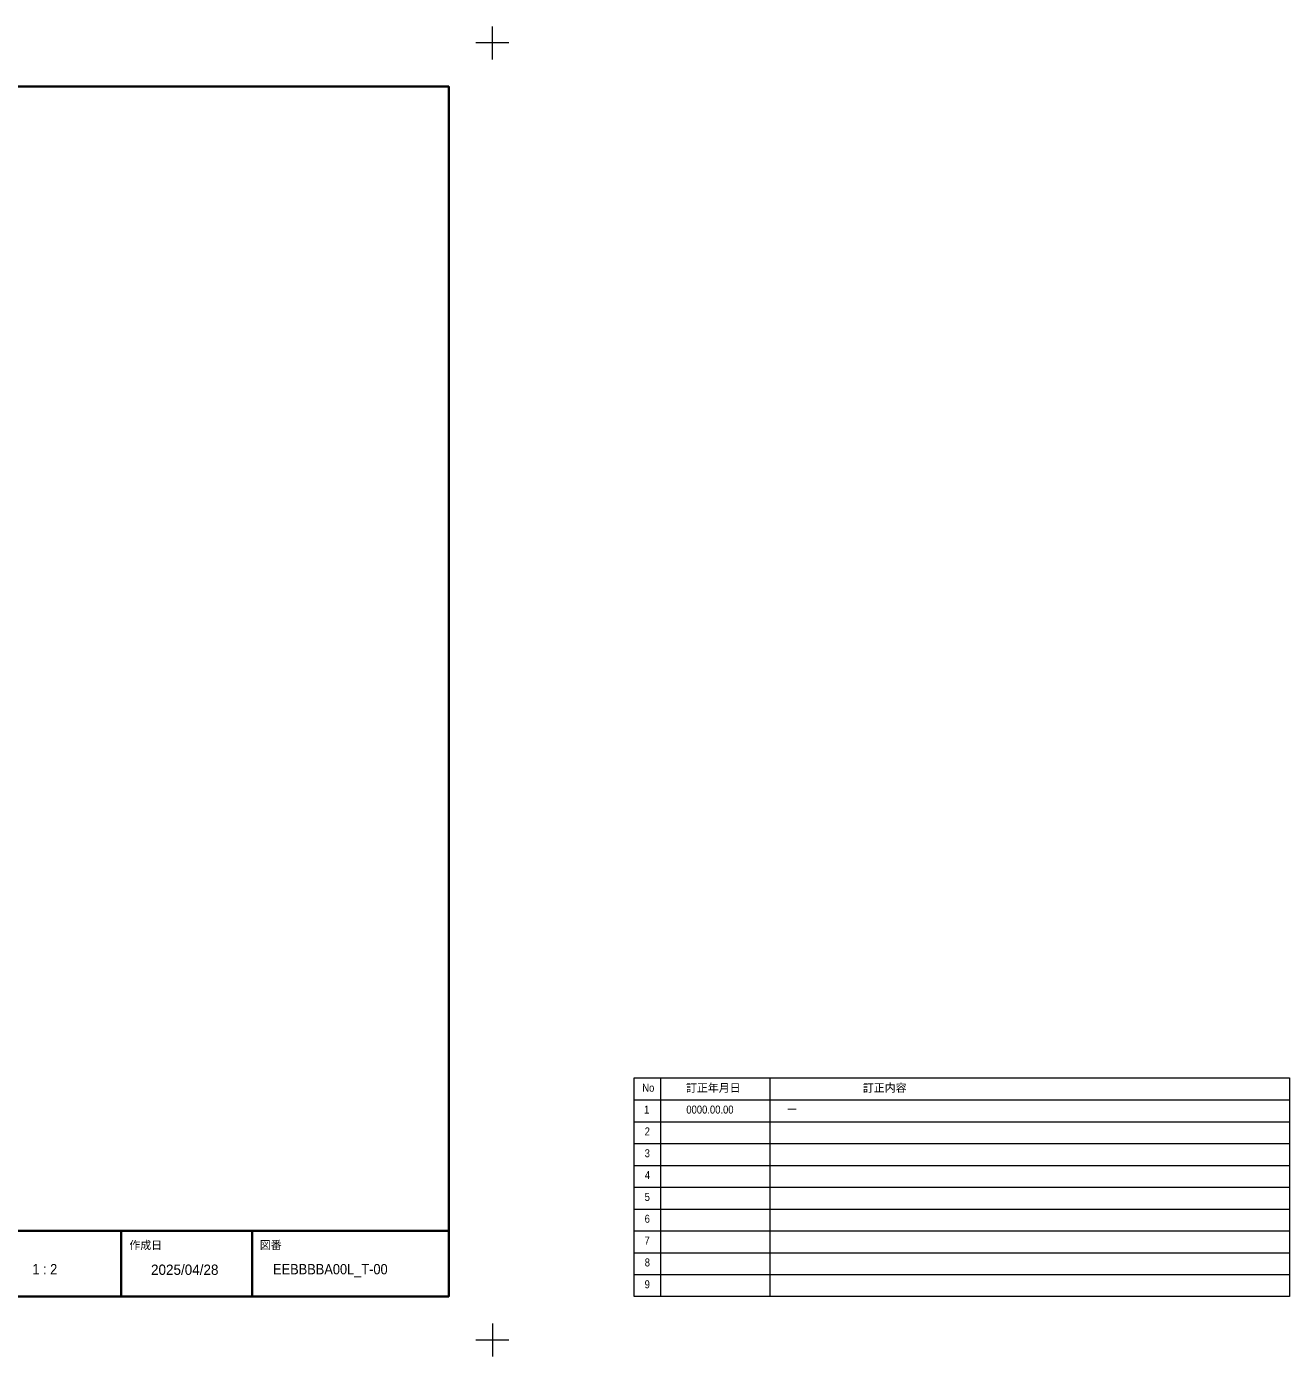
# Model space of a CAD drawing. Units: millimetres, scale not verified. Extents: x -606 to 606, y -304 to 304.
# Drawn here: x 28 to 606, y -304 to 304 of the extents above; entities that cross this region are included whole.
import ezdxf
from ezdxf.enums import TextEntityAlignment as Align

# ---------------------------------------------------------------- set-up
doc = ezdxf.new("R2010")
doc.units = ezdxf.units.MM
doc.header["$LTSCALE"] = 2
doc.layers.add('0-1_1図面枠', color=7, linetype='Continuous', lineweight=20)
doc.styles.add('ＭＳ Ｐゴシック', font='')
doc.styles.get('ＭＳ Ｐゴシック').set_extended_font_data('MS PGothic')

# ---------------------------------------------------------------- blocks, each defined once
blk = doc.blocks.new('グループ')
at = {"layer": '0-1_1図面枠', "lineweight": 15}
for p, q in [((-840, 579), (-840, 609)), ((840, 579), (840, 609)), ((-855, 594), (-825, 594)), ((855, 594), (825, 594)), ((-840, -579), (-840, -609)), ((840, -579), (840, -609)), ((-855, -594), (-825, -594)), ((855, -594), (825, -594))]:
    blk.add_line(p, q, dxfattribs=at)
blk = doc.blocks.new('グループ-1')
at = {"layer": '0-1_1図面枠', "lineweight": 15}
for p, q in [((994, -354), (994, -554)), ((1094, -354), (1094, -554)), ((970, -374), (1570, -374)), ((970, -394), (1570, -394)), ((970, -414), (1570, -414)), ((970, -434), (1570, -434)), ((970, -454), (1570, -454)), ((970, -474), (1570, -474)), ((970, -494), (1570, -494)), ((970, -514), (1570, -514)), ((970, -534), (1570, -534))]:
    blk.add_line(p, q, dxfattribs=at)
blk.add_lwpolyline([(970, -354), (1570, -354), (1570, -554), (970, -554)], close=True, dxfattribs=at)
blk = doc.blocks.new('グループ-2')
at = {"layer": '0-1_1図面枠', "lineweight": 35}
for p, q in [((-800, -494), (800, -494)), ((-430, -494), (-430, -554)), ((220, -494), (220, -554)), ((380, -494), (380, -554)), ((500, -494), (500, -554)), ((620, -494), (620, -554))]:
    blk.add_line(p, q, dxfattribs=at)
blk.add_lwpolyline([(-800, 554), (800, 554), (800, -554), (-800, -554)], close=True, dxfattribs=at)
blk = doc.blocks.new('図面枠')
at = {"layer": '0-1_1図面枠'}
for name in ['グループ', 'グループ-2', 'グループ-1']:
    blk.add_blockref(name, (0, 0), dxfattribs=at)
at = {"layer": '0-1_1図面枠', "style": 'ＭＳ Ｐゴシック'}
for s, height, width, p in [('No', 7.331, 0.9, (977.31, -368.794)), ('1', 7.331, 0.9, (978.965, -388.811)), ('2', 7.331, 0.9, (979.499, -408.794)), ('3', 7.331, 0.9, (979.499, -428.794)), ('4', 7.331, 0.9, (979.655, -448.794)), ('5', 7.331, 0.9, (979.499, -468.794)), ('6', 7.331, 0.9, (979.459, -488.794)), ('7', 7.331, 0.9, (979.344, -508.794)), ('8', 7.331, 0.9, (979.54, -528.794)), ('1 : 2', 9.433, 0.95, (418.669, -536.653)), ('9', 7.331, 0.9, (979.459, -548.794))]:
    blk.add_text(s, height=height, dxfattribs=dict(at, width=width)).set_placement(p, align=Align.BOTTOM_LEFT)
for s, p in [('訂正年月日', (1017.344, -368.926)), ('訂正内容', (1179.344, -368.946)), ('作成日', (507.499, -513.032)), ('図番', (626.999, -512.842))]:
    blk.add_text(s, height=7.331, dxfattribs=at).set_placement(p, align=Align.BOTTOM_LEFT)

msp = doc.modelspace()

# ---------------------------------------------------------------- block references
at = {"layer": '0-1_1図面枠', "xscale": 0.5, "yscale": 0.5}
msp.add_blockref('図面枠', (-178.75, 0), dxfattribs=at)

# ---------------------------------------------------------------- texts
at = {"layer": '0-1_1図面枠', "style": 'ＭＳ Ｐゴシック'}
for s, height, width, p in [('0000.00.00', 3.669, 0.9, (330.077, -194.405)), ('EEBBBBA00L_T-00', 4.717, 0.95, (140.828, -268.326))]:
    msp.add_text(s, height=height, dxfattribs=dict(at, width=width)).set_placement(p, align=Align.BOTTOM_LEFT)
for s, height, p in [('ー', 3.666, (376.02, -194.397)), ('2025/04/28', 4.717, (84.928, -268.574))]:
    msp.add_text(s, height=height, dxfattribs=at).set_placement(p, align=Align.BOTTOM_LEFT)

doc.saveas('drawing.dxf')
